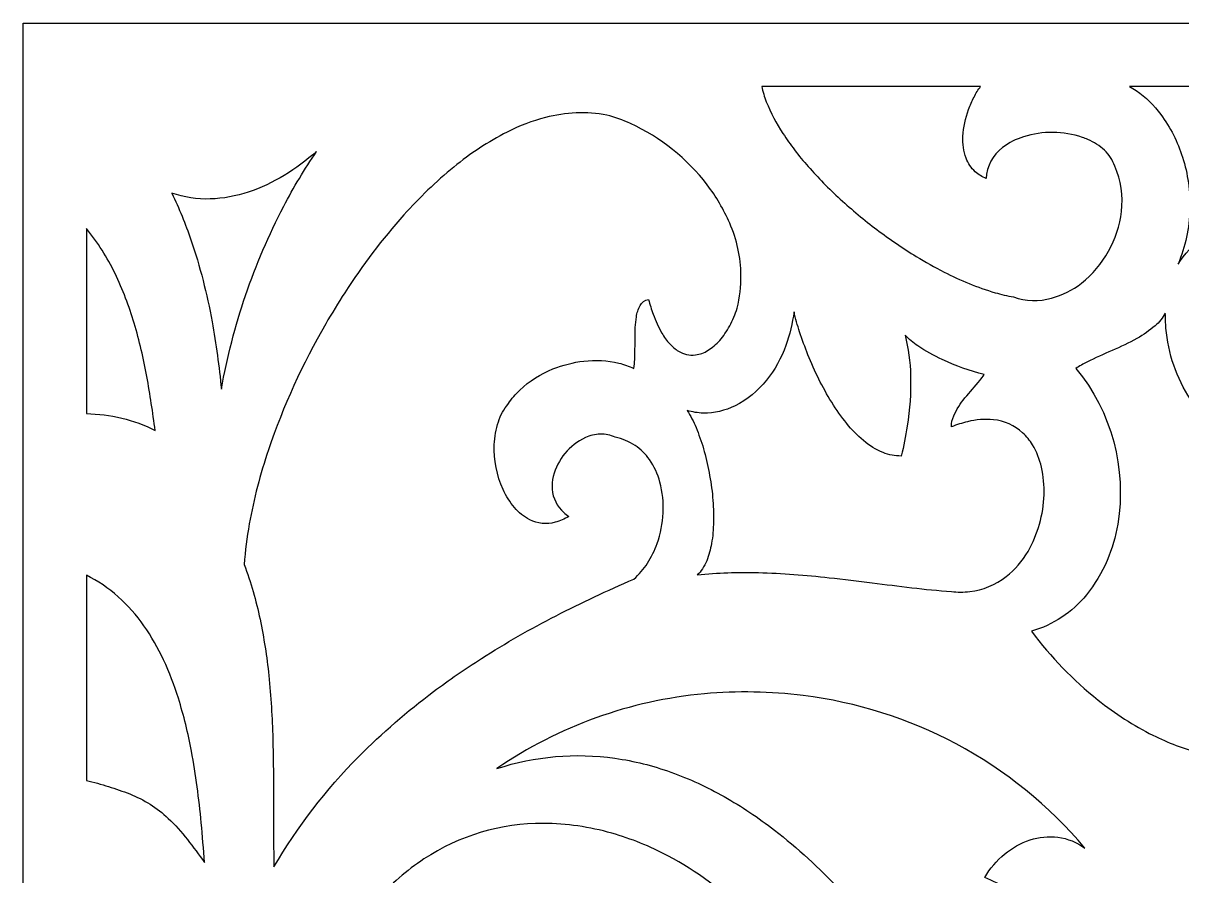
# Model space of a CAD drawing. Header units: centimetres. Extents: x 12.2 to 20.8, y -9 to 9.
# Drawn here: x 12.157 to 16.283, y 5.965 to 9.001 of the extents above; entities that cross this region are included whole.
import ezdxf

# ---------------------------------------------------------------- set-up
doc = ezdxf.new("R2010")
doc.units = ezdxf.units.CM
doc.header["$MEASUREMENT"] = 0
doc.layers.add('layer 1', color=7, linetype='Continuous')

msp = doc.modelspace()

# ---------------------------------------------------------------- linework, layer by layer
at = {"layer": 'layer 1', "color": 250, "lineweight": 30}
for points, knots in [([(20.79752, 9.00068), (20.79752, 9.00068), (12.15709, 9.00068), (12.15709, 9.00068), (12.15709, 9.00068), (12.15709, 9.00068), (12.15709, -9.00021), (12.15709, -9.00021), (12.15709, -9.00021), (12.15709, -9.00021), (20.79752, -9.00021), (20.79752, -9.00021), (20.79752, -9.00021), (20.79752, -9.00021), (20.79752, 9.00068), (20.79752, 9.00068)], [0, 0, 0, 0, 0.2, 0.2, 0.2, 0.2, 0.4, 0.4, 0.4, 0.4, 0.6, 0.6, 0.6, 0.6, 1, 1, 1, 1]), ([(15.43639, 8.11487), (15.40295, 8.13245), (15.37, 8.15095), (15.33758, 8.17034), (15.33758, 8.17034), (15.31345, 8.18477), (15.28983, 8.20002), (15.26675, 8.21607), (15.26675, 8.21607), (15.2434, 8.2323), (15.22029, 8.24887), (15.19743, 8.26577), (15.19743, 8.26577), (15.17455, 8.2827), (15.15223, 8.30036), (15.13051, 8.31875), (15.13051, 8.31875), (15.10902, 8.33695), (15.0878, 8.35546), (15.06687, 8.37429), (15.06687, 8.37429), (15.04637, 8.39273), (15.02654, 8.41187), (15.00739, 8.4317), (15.00739, 8.4317), (14.98887, 8.45087), (14.97072, 8.47039), (14.95295, 8.49026), (14.95295, 8.49026), (14.93596, 8.50925), (14.91978, 8.52894), (14.90443, 8.54927), (14.90443, 8.54927), (14.88996, 8.56844), (14.87605, 8.58804), (14.86273, 8.60802), (14.86273, 8.60802), (14.83905, 8.64352), (14.81924, 8.68142), (14.8036, 8.72112), (14.8036, 8.72112), (14.79663, 8.73881), (14.79117, 8.75706), (14.78726, 8.77567), (14.78726, 8.77567), (14.78726, 8.77567), (15.56673, 8.77567), (15.56673, 8.77567), (15.56673, 8.77567), (15.55802, 8.7636), (15.55023, 8.75088), (15.54343, 8.73764), (15.54343, 8.73764), (15.53609, 8.72335), (15.5296, 8.70864), (15.524, 8.69359), (15.524, 8.69359), (15.51254, 8.66282), (15.50571, 8.63052), (15.50374, 8.59776), (15.50374, 8.59776), (15.50216, 8.57139), (15.50598, 8.54496), (15.51498, 8.52013), (15.51498, 8.52013), (15.52168, 8.50164), (15.5329, 8.48511), (15.54761, 8.47206), (15.54761, 8.47206), (15.55916, 8.4618), (15.57232, 8.45351), (15.58656, 8.44752), (15.58656, 8.44752), (15.58877, 8.49116), (15.61017, 8.53156), (15.64501, 8.55794), (15.64501, 8.55794), (15.66756, 8.57502), (15.69289, 8.58805), (15.71989, 8.59648), (15.71989, 8.59648), (15.78823, 8.61783), (15.86153, 8.61695), (15.92934, 8.59399), (15.92934, 8.59399), (15.93588, 8.59178), (15.94232, 8.58931), (15.94867, 8.58658), (15.94867, 8.58658), (15.97043, 8.57722), (15.99042, 8.56421), (16.00778, 8.54809), (16.00778, 8.54809), (16.02441, 8.53265), (16.03705, 8.51343), (16.04463, 8.49204), (16.04463, 8.49204), (16.06667, 8.44119), (16.07483, 8.38544), (16.06832, 8.3304), (16.06832, 8.3304), (16.05641, 8.22975), (16.00509, 8.13801), (15.92559, 8.07514), (15.92559, 8.07514), (15.89424, 8.05035), (15.8582, 8.03218), (15.81964, 8.02171), (15.81964, 8.02171), (15.77486, 8.00955), (15.7275, 8.01109), (15.68361, 8.0261), (15.68361, 8.0261), (15.66162, 8.03), (15.63986, 8.03508), (15.61842, 8.04134), (15.61842, 8.04134), (15.55544, 8.05971), (15.49446, 8.08434), (15.43639, 8.11487)], [0, 0, 0, 0, 0.0322581, 0.0322581, 0.0322581, 0.0322581, 0.0645161, 0.0645161, 0.0645161, 0.0645161, 0.0967742, 0.0967742, 0.0967742, 0.0967742, 0.1290323, 0.1290323, 0.1290323, 0.1290323, 0.1612903, 0.1612903, 0.1612903, 0.1612903, 0.1935484, 0.1935484, 0.1935484, 0.1935484, 0.2258065, 0.2258065, 0.2258065, 0.2258065, 0.2580645, 0.2580645, 0.2580645, 0.2580645, 0.2903226, 0.2903226, 0.2903226, 0.2903226, 0.3225806, 0.3225806, 0.3225806, 0.3225806, 0.3548387, 0.3548387, 0.3548387, 0.3548387, 0.3870968, 0.3870968, 0.3870968, 0.3870968, 0.4193548, 0.4193548, 0.4193548, 0.4193548, 0.4516129, 0.4516129, 0.4516129, 0.4516129, 0.483871, 0.483871, 0.483871, 0.483871, 0.516129, 0.516129, 0.516129, 0.516129, 0.5483871, 0.5483871, 0.5483871, 0.5483871, 0.5806452, 0.5806452, 0.5806452, 0.5806452, 0.6129032, 0.6129032, 0.6129032, 0.6129032, 0.6451613, 0.6451613, 0.6451613, 0.6451613, 0.6774194, 0.6774194, 0.6774194, 0.6774194, 0.7096774, 0.7096774, 0.7096774, 0.7096774, 0.7419355, 0.7419355, 0.7419355, 0.7419355, 0.7741935, 0.7741935, 0.7741935, 0.7741935, 0.8064516, 0.8064516, 0.8064516, 0.8064516, 0.8387097, 0.8387097, 0.8387097, 0.8387097, 0.8709677, 0.8709677, 0.8709677, 0.8709677, 0.9032258, 0.9032258, 0.9032258, 0.9032258, 0.9354839, 0.9354839, 0.9354839, 0.9354839, 1, 1, 1, 1]), ([(16.2859, 8.52345), (16.26858, 8.57813), (16.24243, 8.62963), (16.20851, 8.67588), (16.20851, 8.67588), (16.18432, 8.70886), (16.15477, 8.73757), (16.1211, 8.76079), (16.1211, 8.76079), (16.11327, 8.76618), (16.10517, 8.77115), (16.09681, 8.77567), (16.09681, 8.77567), (16.09681, 8.77567), (16.36103, 8.77567), (16.36103, 8.77567), (16.36103, 8.77567), (16.40826, 8.72637), (16.46509, 8.68722), (16.52798, 8.66066), (16.52798, 8.66066), (16.55901, 8.64755), (16.59116, 8.63725), (16.62403, 8.62987), (16.62403, 8.62987), (16.70051, 8.61269), (16.78001, 8.61383), (16.85597, 8.6332), (16.85597, 8.6332), (16.94415, 8.65569), (17.02299, 8.70558), (17.08104, 8.77567), (17.08104, 8.77567), (17.08104, 8.77567), (17.52362, 8.77567), (17.52362, 8.77567), (17.52362, 8.77567), (17.52972, 8.73733), (17.53262, 8.69855), (17.53228, 8.65973), (17.53228, 8.65973), (17.53168, 8.58981), (17.52326, 8.5202), (17.50719, 8.45215), (17.50719, 8.45215), (17.48071, 8.34001), (17.43821, 8.23231), (17.38099, 8.13229), (17.38099, 8.13229), (17.3743, 8.11125), (17.36559, 8.09091), (17.35497, 8.07156), (17.35497, 8.07156), (17.34438, 8.05223), (17.33265, 8.03354), (17.31985, 8.01559), (17.31985, 8.01559), (17.31464, 8.0083), (17.30923, 8.00116), (17.30362, 7.99418), (17.30362, 7.99418), (17.26177, 7.94217), (17.21326, 7.89592), (17.15932, 7.8566), (17.15932, 7.8566), (17.13814, 7.84116), (17.11641, 7.82651), (17.09416, 7.81266), (17.09416, 7.81266), (17.05068, 7.78561), (17.00453, 7.76314), (16.95642, 7.74559), (16.95642, 7.74559), (16.93377, 7.73733), (16.91065, 7.7304), (16.88719, 7.72484), (16.88719, 7.72484), (16.85196, 7.7165), (16.81583, 7.7126), (16.77963, 7.71325), (16.77963, 7.71325), (16.75183, 7.71374), (16.72431, 7.71877), (16.69812, 7.72813), (16.69812, 7.72813), (16.66085, 7.74147), (16.62828, 7.76536), (16.60437, 7.79691), (16.60437, 7.79691), (16.58977, 7.81618), (16.57819, 7.83755), (16.57003, 7.86031), (16.57003, 7.86031), (16.56191, 7.88298), (16.5559, 7.90635), (16.55207, 7.93013), (16.55207, 7.93013), (16.55922, 7.95053), (16.56889, 7.96995), (16.58088, 7.98793), (16.58088, 7.98793), (16.60247, 8.02032), (16.62901, 8.0491), (16.65954, 8.07325), (16.65954, 8.07325), (16.68996, 8.0973), (16.72275, 8.1182), (16.7574, 8.13563), (16.7574, 8.13563), (16.74064, 8.16256), (16.72015, 8.18697), (16.69652, 8.20812), (16.69652, 8.20812), (16.64646, 8.25294), (16.58209, 8.27859), (16.51493, 8.28045), (16.51493, 8.28045), (16.45962, 8.28198), (16.40519, 8.26611), (16.35939, 8.23507), (16.35939, 8.23507), (16.32357, 8.21079), (16.29304, 8.17946), (16.26971, 8.14302), (16.26971, 8.14302), (16.29588, 8.20512), (16.31022, 8.27159), (16.31198, 8.33897), (16.31198, 8.33897), (16.3136, 8.40148), (16.30479, 8.46384), (16.2859, 8.52345)], [0, 0, 0, 0, 0.0294118, 0.0294118, 0.0294118, 0.0294118, 0.0588235, 0.0588235, 0.0588235, 0.0588235, 0.0882353, 0.0882353, 0.0882353, 0.0882353, 0.1176471, 0.1176471, 0.1176471, 0.1176471, 0.1470588, 0.1470588, 0.1470588, 0.1470588, 0.1764706, 0.1764706, 0.1764706, 0.1764706, 0.2058824, 0.2058824, 0.2058824, 0.2058824, 0.2352941, 0.2352941, 0.2352941, 0.2352941, 0.2647059, 0.2647059, 0.2647059, 0.2647059, 0.2941176, 0.2941176, 0.2941176, 0.2941176, 0.3235294, 0.3235294, 0.3235294, 0.3235294, 0.3529412, 0.3529412, 0.3529412, 0.3529412, 0.3823529, 0.3823529, 0.3823529, 0.3823529, 0.4117647, 0.4117647, 0.4117647, 0.4117647, 0.4411765, 0.4411765, 0.4411765, 0.4411765, 0.4705882, 0.4705882, 0.4705882, 0.4705882, 0.5, 0.5, 0.5, 0.5, 0.5294118, 0.5294118, 0.5294118, 0.5294118, 0.5588235, 0.5588235, 0.5588235, 0.5588235, 0.5882353, 0.5882353, 0.5882353, 0.5882353, 0.6176471, 0.6176471, 0.6176471, 0.6176471, 0.6470588, 0.6470588, 0.6470588, 0.6470588, 0.6764706, 0.6764706, 0.6764706, 0.6764706, 0.7058824, 0.7058824, 0.7058824, 0.7058824, 0.7352941, 0.7352941, 0.7352941, 0.7352941, 0.7647059, 0.7647059, 0.7647059, 0.7647059, 0.7941176, 0.7941176, 0.7941176, 0.7941176, 0.8235294, 0.8235294, 0.8235294, 0.8235294, 0.8529412, 0.8529412, 0.8529412, 0.8529412, 0.8823529, 0.8823529, 0.8823529, 0.8823529, 0.9117647, 0.9117647, 0.9117647, 0.9117647, 0.9411765, 0.9411765, 0.9411765, 0.9411765, 1, 1, 1, 1]), ([(14.3315, 7.0217), (14.23783, 6.98125), (14.14553, 6.93773), (14.05474, 6.89118), (14.05474, 6.89118), (13.96392, 6.84463), (13.87531, 6.79391), (13.78917, 6.73919), (13.78917, 6.73919), (13.73093, 6.70219), (13.67412, 6.66299), (13.61886, 6.62167), (13.61886, 6.62167), (13.52441, 6.55105), (13.4353, 6.4736), (13.35222, 6.38992), (13.35222, 6.38992), (13.23532, 6.27217), (13.1338, 6.14016), (13.05003, 5.99694), (13.05003, 5.99694), (13.04924, 6.04237), (13.04885, 6.08781), (13.04887, 6.13325), (13.04887, 6.13325), (13.04888, 6.17883), (13.04881, 6.22441), (13.04865, 6.26999), (13.04865, 6.26999), (13.04843, 6.33108), (13.04755, 6.39216), (13.046, 6.45323), (13.046, 6.45323), (13.0441, 6.52837), (13.03933, 6.60341), (13.03171, 6.67819), (13.03171, 6.67819), (13.02485, 6.74553), (13.01444, 6.81246), (13.00052, 6.8787), (13.00052, 6.8787), (12.98659, 6.94499), (12.9678, 7.01016), (12.94431, 7.07369), (12.94431, 7.07369), (12.94747, 7.12205), (12.95342, 7.17019), (12.96213, 7.21787), (12.96213, 7.21787), (12.97849, 7.30737), (13.00139, 7.39556), (13.03063, 7.48171), (13.03063, 7.48171), (13.08351, 7.63753), (13.15177, 7.78772), (13.23439, 7.93002), (13.23439, 7.93002), (13.25621, 7.96759), (13.27886, 8.00468), (13.30234, 8.04124), (13.30234, 8.04124), (13.36516, 8.1391), (13.43569, 8.23181), (13.51322, 8.31848), (13.51322, 8.31848), (13.5679, 8.3796), (13.62721, 8.43643), (13.6906, 8.48846), (13.6906, 8.48846), (13.74929, 8.53663), (13.81298, 8.57838), (13.88055, 8.61298), (13.88055, 8.61298), (13.92408, 8.63528), (13.96995, 8.65267), (14.01732, 8.66484), (14.01732, 8.66484), (14.05296, 8.67401), (14.08945, 8.67955), (14.12621, 8.68139), (14.12621, 8.68139), (14.16302, 8.68322), (14.19992, 8.68056), (14.23607, 8.67345), (14.23607, 8.67345), (14.26474, 8.6658), (14.29272, 8.65573), (14.31969, 8.64337), (14.31969, 8.64337), (14.42728, 8.59406), (14.52117, 8.51908), (14.59308, 8.42509), (14.59308, 8.42509), (14.62516, 8.38316), (14.65204, 8.33749), (14.67312, 8.28909), (14.67312, 8.28909), (14.69867, 8.2304), (14.71236, 8.16721), (14.71338, 8.1032), (14.71338, 8.1032), (14.71401, 8.06381), (14.70945, 8.0245), (14.69984, 7.98629), (14.69984, 7.98629), (14.69303, 7.96431), (14.68406, 7.94306), (14.67307, 7.92285), (14.67307, 7.92285), (14.66822, 7.91329), (14.66261, 7.90414), (14.65629, 7.89549), (14.65629, 7.89549), (14.65033, 7.88734), (14.64412, 7.87937), (14.63767, 7.87161), (14.63767, 7.87161), (14.63161, 7.86433), (14.62486, 7.85765), (14.61751, 7.85166), (14.61751, 7.85166), (14.61067, 7.84609), (14.60354, 7.84089), (14.59614, 7.83608), (14.59614, 7.83608), (14.58255, 7.82725), (14.5671, 7.82167), (14.551, 7.81977), (14.551, 7.81977), (14.53006, 7.8173), (14.50888, 7.82201), (14.49095, 7.8331), (14.49095, 7.8331), (14.47946, 7.84021), (14.46901, 7.84886), (14.45988, 7.85881), (14.45988, 7.85881), (14.44904, 7.87063), (14.43955, 7.88361), (14.43158, 7.89753), (14.43158, 7.89753), (14.41932, 7.91893), (14.40897, 7.94138), (14.40066, 7.96461), (14.40066, 7.96461), (14.39452, 7.98177), (14.38907, 7.99918), (14.38433, 8.01678), (14.38433, 8.01678), (14.37128, 8.01499), (14.35991, 8.00701), (14.35381, 7.99534), (14.35381, 7.99534), (14.3472, 7.98272), (14.34284, 7.96907), (14.3409, 7.95497), (14.3409, 7.95497), (14.33745, 7.9299), (14.33581, 7.90462), (14.33599, 7.87932), (14.33599, 7.87932), (14.33618, 7.85405), (14.33585, 7.82878), (14.33501, 7.80352), (14.33501, 7.80352), (14.33466, 7.79285), (14.3335, 7.78221), (14.33153, 7.77171), (14.33153, 7.77171), (14.31443, 7.77979), (14.29654, 7.78606), (14.27813, 7.79043), (14.27813, 7.79043), (14.23747, 7.80008), (14.19545, 7.80252), (14.15395, 7.79764), (14.15395, 7.79764), (14.1162, 7.7932), (14.07919, 7.78389), (14.04384, 7.76992), (14.04384, 7.76992), (13.99994, 7.75257), (13.95983, 7.72691), (13.92569, 7.69432), (13.92569, 7.69432), (13.91047, 7.67979), (13.89681, 7.66372), (13.88492, 7.64636), (13.88492, 7.64636), (13.86902, 7.62718), (13.85693, 7.60516), (13.84929, 7.58146), (13.84929, 7.58146), (13.84083, 7.55522), (13.83599, 7.52795), (13.83491, 7.5004), (13.83491, 7.5004), (13.83274, 7.44538), (13.84353, 7.39063), (13.86643, 7.34055), (13.86643, 7.34055), (13.87703, 7.31737), (13.89067, 7.29571), (13.90701, 7.27615), (13.90701, 7.27615), (13.92191, 7.25829), (13.9403, 7.24365), (13.96105, 7.23314), (13.96105, 7.23314), (13.98907, 7.21894), (14.02134, 7.21562), (14.05166, 7.22384), (14.05166, 7.22384), (14.06875, 7.22846), (14.08512, 7.23541), (14.10032, 7.24449), (14.10032, 7.24449), (14.09399, 7.24877), (14.08796, 7.25345), (14.08226, 7.25853), (14.08226, 7.25853), (14.05812, 7.28001), (14.04329, 7.31005), (14.04089, 7.34227), (14.04089, 7.34227), (14.03977, 7.35731), (14.04108, 7.37243), (14.04476, 7.38705), (14.04476, 7.38705), (14.0601, 7.448), (14.10216, 7.4988), (14.15915, 7.52529), (14.15915, 7.52529), (14.17576, 7.53301), (14.19377, 7.53729), (14.21208, 7.53786), (14.21208, 7.53786), (14.2305, 7.53844), (14.24879, 7.5346), (14.26543, 7.52667), (14.26543, 7.52667), (14.29069, 7.52168), (14.31472, 7.51173), (14.3361, 7.49739), (14.3361, 7.49739), (14.35611, 7.48378), (14.37351, 7.46668), (14.38749, 7.44693), (14.38749, 7.44693), (14.40457, 7.42281), (14.41713, 7.39577), (14.42456, 7.36716), (14.42456, 7.36716), (14.44332, 7.29492), (14.43988, 7.21867), (14.41472, 7.14841), (14.41472, 7.14841), (14.40593, 7.12389), (14.39448, 7.1004), (14.38057, 7.07838), (14.38057, 7.07838), (14.36715, 7.05713), (14.35061, 7.03802), (14.3315, 7.0217)], [0, 0, 0, 0, 0.0149254, 0.0149254, 0.0149254, 0.0149254, 0.0298507, 0.0298507, 0.0298507, 0.0298507, 0.0447761, 0.0447761, 0.0447761, 0.0447761, 0.0597015, 0.0597015, 0.0597015, 0.0597015, 0.0746269, 0.0746269, 0.0746269, 0.0746269, 0.0895522, 0.0895522, 0.0895522, 0.0895522, 0.1044776, 0.1044776, 0.1044776, 0.1044776, 0.119403, 0.119403, 0.119403, 0.119403, 0.1343284, 0.1343284, 0.1343284, 0.1343284, 0.1492537, 0.1492537, 0.1492537, 0.1492537, 0.1641791, 0.1641791, 0.1641791, 0.1641791, 0.1791045, 0.1791045, 0.1791045, 0.1791045, 0.1940299, 0.1940299, 0.1940299, 0.1940299, 0.2089552, 0.2089552, 0.2089552, 0.2089552, 0.2238806, 0.2238806, 0.2238806, 0.2238806, 0.238806, 0.238806, 0.238806, 0.238806, 0.2537313, 0.2537313, 0.2537313, 0.2537313, 0.2686567, 0.2686567, 0.2686567, 0.2686567, 0.2835821, 0.2835821, 0.2835821, 0.2835821, 0.2985075, 0.2985075, 0.2985075, 0.2985075, 0.3134328, 0.3134328, 0.3134328, 0.3134328, 0.3283582, 0.3283582, 0.3283582, 0.3283582, 0.3432836, 0.3432836, 0.3432836, 0.3432836, 0.358209, 0.358209, 0.358209, 0.358209, 0.3731343, 0.3731343, 0.3731343, 0.3731343, 0.3880597, 0.3880597, 0.3880597, 0.3880597, 0.4029851, 0.4029851, 0.4029851, 0.4029851, 0.4179104, 0.4179104, 0.4179104, 0.4179104, 0.4328358, 0.4328358, 0.4328358, 0.4328358, 0.4477612, 0.4477612, 0.4477612, 0.4477612, 0.4626866, 0.4626866, 0.4626866, 0.4626866, 0.4776119, 0.4776119, 0.4776119, 0.4776119, 0.4925373, 0.4925373, 0.4925373, 0.4925373, 0.5074627, 0.5074627, 0.5074627, 0.5074627, 0.5223881, 0.5223881, 0.5223881, 0.5223881, 0.5373134, 0.5373134, 0.5373134, 0.5373134, 0.5522388, 0.5522388, 0.5522388, 0.5522388, 0.5671642, 0.5671642, 0.5671642, 0.5671642, 0.5820896, 0.5820896, 0.5820896, 0.5820896, 0.5970149, 0.5970149, 0.5970149, 0.5970149, 0.6119403, 0.6119403, 0.6119403, 0.6119403, 0.6268657, 0.6268657, 0.6268657, 0.6268657, 0.641791, 0.641791, 0.641791, 0.641791, 0.6567164, 0.6567164, 0.6567164, 0.6567164, 0.6716418, 0.6716418, 0.6716418, 0.6716418, 0.6865672, 0.6865672, 0.6865672, 0.6865672, 0.7014925, 0.7014925, 0.7014925, 0.7014925, 0.7164179, 0.7164179, 0.7164179, 0.7164179, 0.7313433, 0.7313433, 0.7313433, 0.7313433, 0.7462687, 0.7462687, 0.7462687, 0.7462687, 0.761194, 0.761194, 0.761194, 0.761194, 0.7761194, 0.7761194, 0.7761194, 0.7761194, 0.7910448, 0.7910448, 0.7910448, 0.7910448, 0.8059701, 0.8059701, 0.8059701, 0.8059701, 0.8208955, 0.8208955, 0.8208955, 0.8208955, 0.8358209, 0.8358209, 0.8358209, 0.8358209, 0.8507463, 0.8507463, 0.8507463, 0.8507463, 0.8656716, 0.8656716, 0.8656716, 0.8656716, 0.880597, 0.880597, 0.880597, 0.880597, 0.8955224, 0.8955224, 0.8955224, 0.8955224, 0.9104478, 0.9104478, 0.9104478, 0.9104478, 0.9253731, 0.9253731, 0.9253731, 0.9253731, 0.9402985, 0.9402985, 0.9402985, 0.9402985, 0.9552239, 0.9552239, 0.9552239, 0.9552239, 0.9701493, 0.9701493, 0.9701493, 0.9701493, 1, 1, 1, 1]), ([(13.08499, 8.34877), (12.97829, 8.14419), (12.9034, 7.92461), (12.86285, 7.69747), (12.86285, 7.69747), (12.85499, 7.77807), (12.84393, 7.85831), (12.8297, 7.93803), (12.8297, 7.93803), (12.81205, 8.03696), (12.78684, 8.13437), (12.75429, 8.22944), (12.75429, 8.22944), (12.73492, 8.28603), (12.71235, 8.34148), (12.6867, 8.39552), (12.6867, 8.39552), (12.73056, 8.38049), (12.77677, 8.37351), (12.82312, 8.37494), (12.82312, 8.37494), (12.86934, 8.37635), (12.91508, 8.38455), (12.95892, 8.39928), (12.95892, 8.39928), (13.0037, 8.41432), (13.04664, 8.43434), (13.08694, 8.45897), (13.08694, 8.45897), (13.12771, 8.48389), (13.1662, 8.51235), (13.20196, 8.54404), (13.20196, 8.54404), (13.15916, 8.4813), (13.12011, 8.41611), (13.08499, 8.34877)], [0, 0, 0, 0, 0.1, 0.1, 0.1, 0.1, 0.2, 0.2, 0.2, 0.2, 0.3, 0.3, 0.3, 0.3, 0.4, 0.4, 0.4, 0.4, 0.5, 0.5, 0.5, 0.5, 0.6, 0.6, 0.6, 0.6, 0.7, 0.7, 0.7, 0.7, 0.8, 0.8, 0.8, 0.8, 1, 1, 1, 1]), ([(12.62702, 7.5508), (12.58923, 7.57012), (12.54927, 7.58488), (12.50799, 7.59476), (12.50799, 7.59476), (12.46673, 7.60464), (12.42453, 7.60998), (12.38211, 7.61069), (12.38211, 7.61069), (12.38211, 7.61069), (12.38211, 8.2694), (12.38211, 8.2694), (12.38211, 8.2694), (12.42258, 8.22051), (12.45688, 8.1668), (12.48421, 8.10951), (12.48421, 8.10951), (12.51147, 8.05235), (12.53426, 7.99315), (12.55236, 7.93246), (12.55236, 7.93246), (12.57097, 7.87007), (12.58605, 7.80667), (12.59753, 7.74258), (12.59753, 7.74258), (12.60894, 7.67891), (12.61877, 7.61496), (12.62702, 7.5508)], [0, 0, 0, 0, 0.125, 0.125, 0.125, 0.125, 0.25, 0.25, 0.25, 0.25, 0.375, 0.375, 0.375, 0.375, 0.5, 0.5, 0.5, 0.5, 0.625, 0.625, 0.625, 0.625, 0.75, 0.75, 0.75, 0.75, 1, 1, 1, 1]), ([(15.18101, 7.0083), (15.12987, 7.01474), (15.07869, 7.02087), (15.02747, 7.02669), (15.02747, 7.02669), (14.94376, 7.03621), (14.85969, 7.0423), (14.77549, 7.04497), (14.77549, 7.04497), (14.7028, 7.04727), (14.63002, 7.04445), (14.55772, 7.03655), (14.55772, 7.03655), (14.56474, 7.04287), (14.57089, 7.0501), (14.57599, 7.05805), (14.57599, 7.05805), (14.58769, 7.07628), (14.59634, 7.0963), (14.60159, 7.11731), (14.60159, 7.11731), (14.60413, 7.12748), (14.6064, 7.13771), (14.6084, 7.148), (14.6084, 7.148), (14.61083, 7.16054), (14.61248, 7.17322), (14.61336, 7.18597), (14.61336, 7.18597), (14.61428, 7.19949), (14.61501, 7.21302), (14.61555, 7.22657), (14.61555, 7.22657), (14.61612, 7.24074), (14.61599, 7.25493), (14.61515, 7.26909), (14.61515, 7.26909), (14.6143, 7.28367), (14.61335, 7.29826), (14.61232, 7.31283), (14.61232, 7.31283), (14.61127, 7.32765), (14.60956, 7.34242), (14.60721, 7.35709), (14.60721, 7.35709), (14.60485, 7.37178), (14.60244, 7.38647), (14.59998, 7.40115), (14.59998, 7.40115), (14.59755, 7.41567), (14.59449, 7.43007), (14.59081, 7.44432), (14.59081, 7.44432), (14.58722, 7.45819), (14.58357, 7.47205), (14.57984, 7.48589), (14.57984, 7.48589), (14.57627, 7.49917), (14.57207, 7.51227), (14.56725, 7.52515), (14.56725, 7.52515), (14.56271, 7.53729), (14.55803, 7.54937), (14.5532, 7.5614), (14.5532, 7.5614), (14.54467, 7.58264), (14.53399, 7.60296), (14.52134, 7.62203), (14.52134, 7.62203), (14.54, 7.61617), (14.55942, 7.61304), (14.57897, 7.61274), (14.57897, 7.61274), (14.61823, 7.61214), (14.65707, 7.62106), (14.69214, 7.63872), (14.69214, 7.63872), (14.73553, 7.66058), (14.77373, 7.69153), (14.8041, 7.72946), (14.8041, 7.72946), (14.83383, 7.76658), (14.85718, 7.80841), (14.87319, 7.8532), (14.87319, 7.8532), (14.88711, 7.89215), (14.89686, 7.93248), (14.90227, 7.9735), (14.90227, 7.9735), (14.90784, 7.94933), (14.91451, 7.92544), (14.92225, 7.90188), (14.92225, 7.90188), (14.93128, 7.87437), (14.94115, 7.84714), (14.95183, 7.82022), (14.95183, 7.82022), (14.97513, 7.76153), (15.00346, 7.70495), (15.03649, 7.65112), (15.03649, 7.65112), (15.0526, 7.62487), (15.07044, 7.59971), (15.08989, 7.57583), (15.08989, 7.57583), (15.10789, 7.55372), (15.12786, 7.53329), (15.14955, 7.5148), (15.14955, 7.5148), (15.1704, 7.49703), (15.19393, 7.48267), (15.21927, 7.47225), (15.21927, 7.47225), (15.23989, 7.46377), (15.26203, 7.45955), (15.28434, 7.45985), (15.28434, 7.45985), (15.29275, 7.49499), (15.29979, 7.53044), (15.30545, 7.56612), (15.30545, 7.56612), (15.31485, 7.62549), (15.31881, 7.68559), (15.31727, 7.74568), (15.31727, 7.74568), (15.31601, 7.79454), (15.3094, 7.84313), (15.29755, 7.89056), (15.29755, 7.89056), (15.31129, 7.8759), (15.32669, 7.86289), (15.34343, 7.85179), (15.34343, 7.85179), (15.37111, 7.83344), (15.40013, 7.81719), (15.43023, 7.80317), (15.43023, 7.80317), (15.47825, 7.78082), (15.5282, 7.76284), (15.57944, 7.74947), (15.57944, 7.74947), (15.57461, 7.74243), (15.56945, 7.73562), (15.56399, 7.72905), (15.56399, 7.72905), (15.54652, 7.70806), (15.52886, 7.68722), (15.51104, 7.66653), (15.51104, 7.66653), (15.49457, 7.64742), (15.48103, 7.62596), (15.4709, 7.60286), (15.4709, 7.60286), (15.4655, 7.59055), (15.4627, 7.57725), (15.4627, 7.56381), (15.4627, 7.56381), (15.48147, 7.57119), (15.50071, 7.57731), (15.5203, 7.58212), (15.5203, 7.58212), (15.55044, 7.58952), (15.58161, 7.59183), (15.61252, 7.58893), (15.61252, 7.58893), (15.65132, 7.5853), (15.68782, 7.56899), (15.71642, 7.54253), (15.71642, 7.54253), (15.73014, 7.52984), (15.742, 7.51528), (15.75165, 7.49928), (15.75165, 7.49928), (15.76643, 7.47478), (15.77715, 7.44806), (15.78341, 7.42013), (15.78341, 7.42013), (15.79063, 7.38792), (15.79376, 7.35493), (15.79272, 7.32194), (15.79272, 7.32194), (15.79048, 7.25106), (15.77083, 7.18187), (15.73551, 7.12038), (15.73551, 7.12038), (15.71554, 7.08563), (15.68905, 7.05507), (15.65749, 7.03037), (15.65749, 7.03037), (15.62007, 7.00107), (15.57528, 6.98274), (15.52805, 6.97739), (15.52805, 6.97739), (15.50634, 6.97494), (15.48443, 6.97486), (15.4627, 6.97717), (15.4627, 6.97717), (15.41561, 6.98093), (15.36859, 6.98559), (15.32168, 6.99113), (15.32168, 6.99113), (15.27477, 6.99668), (15.22788, 7.0024), (15.18101, 7.0083)], [0, 0, 0, 0, 0.0192308, 0.0192308, 0.0192308, 0.0192308, 0.0384615, 0.0384615, 0.0384615, 0.0384615, 0.0576923, 0.0576923, 0.0576923, 0.0576923, 0.0769231, 0.0769231, 0.0769231, 0.0769231, 0.0961538, 0.0961538, 0.0961538, 0.0961538, 0.1153846, 0.1153846, 0.1153846, 0.1153846, 0.1346154, 0.1346154, 0.1346154, 0.1346154, 0.1538462, 0.1538462, 0.1538462, 0.1538462, 0.1730769, 0.1730769, 0.1730769, 0.1730769, 0.1923077, 0.1923077, 0.1923077, 0.1923077, 0.2115385, 0.2115385, 0.2115385, 0.2115385, 0.2307692, 0.2307692, 0.2307692, 0.2307692, 0.25, 0.25, 0.25, 0.25, 0.2692308, 0.2692308, 0.2692308, 0.2692308, 0.2884615, 0.2884615, 0.2884615, 0.2884615, 0.3076923, 0.3076923, 0.3076923, 0.3076923, 0.3269231, 0.3269231, 0.3269231, 0.3269231, 0.3461538, 0.3461538, 0.3461538, 0.3461538, 0.3653846, 0.3653846, 0.3653846, 0.3653846, 0.3846154, 0.3846154, 0.3846154, 0.3846154, 0.4038462, 0.4038462, 0.4038462, 0.4038462, 0.4230769, 0.4230769, 0.4230769, 0.4230769, 0.4423077, 0.4423077, 0.4423077, 0.4423077, 0.4615385, 0.4615385, 0.4615385, 0.4615385, 0.4807692, 0.4807692, 0.4807692, 0.4807692, 0.5, 0.5, 0.5, 0.5, 0.5192308, 0.5192308, 0.5192308, 0.5192308, 0.5384615, 0.5384615, 0.5384615, 0.5384615, 0.5576923, 0.5576923, 0.5576923, 0.5576923, 0.5769231, 0.5769231, 0.5769231, 0.5769231, 0.5961538, 0.5961538, 0.5961538, 0.5961538, 0.6153846, 0.6153846, 0.6153846, 0.6153846, 0.6346154, 0.6346154, 0.6346154, 0.6346154, 0.6538462, 0.6538462, 0.6538462, 0.6538462, 0.6730769, 0.6730769, 0.6730769, 0.6730769, 0.6923077, 0.6923077, 0.6923077, 0.6923077, 0.7115385, 0.7115385, 0.7115385, 0.7115385, 0.7307692, 0.7307692, 0.7307692, 0.7307692, 0.75, 0.75, 0.75, 0.75, 0.7692308, 0.7692308, 0.7692308, 0.7692308, 0.7884615, 0.7884615, 0.7884615, 0.7884615, 0.8076923, 0.8076923, 0.8076923, 0.8076923, 0.8269231, 0.8269231, 0.8269231, 0.8269231, 0.8461538, 0.8461538, 0.8461538, 0.8461538, 0.8653846, 0.8653846, 0.8653846, 0.8653846, 0.8846154, 0.8846154, 0.8846154, 0.8846154, 0.9038462, 0.9038462, 0.9038462, 0.9038462, 0.9230769, 0.9230769, 0.9230769, 0.9230769, 0.9423077, 0.9423077, 0.9423077, 0.9423077, 0.9615385, 0.9615385, 0.9615385, 0.9615385, 1, 1, 1, 1]), ([(16.05488, 7.21709), (16.08772, 7.4147), (16.03357, 7.61704), (15.90631, 7.77175), (15.90631, 7.77175), (15.91888, 7.78003), (15.93194, 7.78754), (15.94544, 7.79422), (15.94544, 7.79422), (15.97487, 7.80879), (16.00473, 7.82247), (16.03499, 7.83526), (16.03499, 7.83526), (16.06526, 7.84805), (16.09483, 7.86243), (16.12357, 7.87835), (16.12357, 7.87835), (16.14655, 7.89108), (16.16814, 7.90615), (16.18801, 7.92333), (16.18801, 7.92333), (16.20277, 7.9361), (16.21515, 7.9514), (16.22456, 7.9685), (16.22456, 7.9685), (16.22466, 7.95065), (16.22545, 7.93281), (16.22693, 7.91503), (16.22693, 7.91503), (16.23443, 7.82466), (16.26434, 7.73755), (16.31395, 7.66165), (16.31395, 7.66165), (16.32775, 7.64055), (16.34286, 7.62032), (16.35918, 7.6011), (16.35918, 7.6011), (16.38445, 7.57134), (16.41191, 7.54351), (16.44132, 7.51785), (16.44132, 7.51785), (16.47071, 7.4922), (16.50124, 7.4679), (16.53282, 7.445), (16.53282, 7.445), (16.5177, 7.40064), (16.50715, 7.35484), (16.50132, 7.30833), (16.50132, 7.30833), (16.49822, 7.28356), (16.49637, 7.25864), (16.49577, 7.23368), (16.49577, 7.23368), (16.49475, 7.19064), (16.49979, 7.14766), (16.51074, 7.10602), (16.51074, 7.10602), (16.5177, 7.07955), (16.52909, 7.05444), (16.54442, 7.03176), (16.54442, 7.03176), (16.56991, 6.99423), (16.60794, 6.96696), (16.65168, 6.95489), (16.65168, 6.95489), (16.6481, 6.99728), (16.6553, 7.03986), (16.67261, 7.07872), (16.67261, 7.07872), (16.69544, 7.12995), (16.73608, 7.17112), (16.78701, 7.19462), (16.78701, 7.19462), (16.84129, 7.21968), (16.90442, 7.21608), (16.95554, 7.18507), (16.95554, 7.18507), (16.97858, 7.17196), (16.99951, 7.15543), (17.01762, 7.13606), (17.01762, 7.13606), (17.04709, 7.10453), (17.06961, 7.06717), (17.08375, 7.02639), (17.08375, 7.02639), (17.09617, 6.99054), (17.10389, 6.95323), (17.1067, 6.91539), (17.1067, 6.91539), (17.11276, 6.83409), (17.09739, 6.75267), (17.06215, 6.67916), (17.06215, 6.67916), (17.04954, 6.65286), (17.0337, 6.62824), (17.015, 6.60586), (17.015, 6.60586), (16.97642, 6.56374), (16.93353, 6.52578), (16.88704, 6.49259), (16.88704, 6.49259), (16.77686, 6.4139), (16.64389, 6.37378), (16.50857, 6.37834), (16.50857, 6.37834), (16.45452, 6.38017), (16.40086, 6.38815), (16.34862, 6.40214), (16.34862, 6.40214), (16.29052, 6.41771), (16.23415, 6.43911), (16.18036, 6.46604), (16.18036, 6.46604), (16.11108, 6.50071), (16.04567, 6.54259), (15.98517, 6.59098), (15.98517, 6.59098), (15.896, 6.6623), (15.81628, 6.74465), (15.74788, 6.83608), (15.74788, 6.83608), (15.82473, 6.85837), (15.893, 6.90358), (15.94348, 6.96565), (15.94348, 6.96565), (15.97373, 7.00285), (15.99861, 7.04412), (16.01736, 7.08825), (16.01736, 7.08825), (16.03492, 7.12956), (16.04751, 7.17281), (16.05488, 7.21709)], [0, 0, 0, 0, 0.0294118, 0.0294118, 0.0294118, 0.0294118, 0.0588235, 0.0588235, 0.0588235, 0.0588235, 0.0882353, 0.0882353, 0.0882353, 0.0882353, 0.1176471, 0.1176471, 0.1176471, 0.1176471, 0.1470588, 0.1470588, 0.1470588, 0.1470588, 0.1764706, 0.1764706, 0.1764706, 0.1764706, 0.2058824, 0.2058824, 0.2058824, 0.2058824, 0.2352941, 0.2352941, 0.2352941, 0.2352941, 0.2647059, 0.2647059, 0.2647059, 0.2647059, 0.2941176, 0.2941176, 0.2941176, 0.2941176, 0.3235294, 0.3235294, 0.3235294, 0.3235294, 0.3529412, 0.3529412, 0.3529412, 0.3529412, 0.3823529, 0.3823529, 0.3823529, 0.3823529, 0.4117647, 0.4117647, 0.4117647, 0.4117647, 0.4411765, 0.4411765, 0.4411765, 0.4411765, 0.4705882, 0.4705882, 0.4705882, 0.4705882, 0.5, 0.5, 0.5, 0.5, 0.5294118, 0.5294118, 0.5294118, 0.5294118, 0.5588235, 0.5588235, 0.5588235, 0.5588235, 0.5882353, 0.5882353, 0.5882353, 0.5882353, 0.6176471, 0.6176471, 0.6176471, 0.6176471, 0.6470588, 0.6470588, 0.6470588, 0.6470588, 0.6764706, 0.6764706, 0.6764706, 0.6764706, 0.7058824, 0.7058824, 0.7058824, 0.7058824, 0.7352941, 0.7352941, 0.7352941, 0.7352941, 0.7647059, 0.7647059, 0.7647059, 0.7647059, 0.7941176, 0.7941176, 0.7941176, 0.7941176, 0.8235294, 0.8235294, 0.8235294, 0.8235294, 0.8529412, 0.8529412, 0.8529412, 0.8529412, 0.8823529, 0.8823529, 0.8823529, 0.8823529, 0.9117647, 0.9117647, 0.9117647, 0.9117647, 0.9411765, 0.9411765, 0.9411765, 0.9411765, 1, 1, 1, 1]), ([(12.8028, 6.01294), (12.78316, 6.04062), (12.76296, 6.06788), (12.74219, 6.09472), (12.74219, 6.09472), (12.72139, 6.1216), (12.69851, 6.14679), (12.67375, 6.17007), (12.67375, 6.17007), (12.63394, 6.2075), (12.58733, 6.23692), (12.53641, 6.25673), (12.53641, 6.25673), (12.51161, 6.26638), (12.48652, 6.27525), (12.46116, 6.28333), (12.46116, 6.28333), (12.43502, 6.29135), (12.40866, 6.29865), (12.38211, 6.30521), (12.38211, 6.30521), (12.38211, 6.30521), (12.38211, 7.03585), (12.38211, 7.03585), (12.38211, 7.03585), (12.42325, 7.01527), (12.46147, 6.98928), (12.49573, 6.95857), (12.49573, 6.95857), (12.52994, 6.9279), (12.56056, 6.89343), (12.58696, 6.85582), (12.58696, 6.85582), (12.61398, 6.81734), (12.63748, 6.7765), (12.65718, 6.7338), (12.65718, 6.7338), (12.67761, 6.68951), (12.69519, 6.64395), (12.70981, 6.59742), (12.70981, 6.59742), (12.72918, 6.53575), (12.74472, 6.47292), (12.75634, 6.40933), (12.75634, 6.40933), (12.77176, 6.32493), (12.78344, 6.23987), (12.79135, 6.15444), (12.79135, 6.15444), (12.79571, 6.10732), (12.79953, 6.06015), (12.8028, 6.01294)], [0, 0, 0, 0, 0.0714286, 0.0714286, 0.0714286, 0.0714286, 0.1428571, 0.1428571, 0.1428571, 0.1428571, 0.2142857, 0.2142857, 0.2142857, 0.2142857, 0.2857143, 0.2857143, 0.2857143, 0.2857143, 0.3571429, 0.3571429, 0.3571429, 0.3571429, 0.4285714, 0.4285714, 0.4285714, 0.4285714, 0.5, 0.5, 0.5, 0.5, 0.5714286, 0.5714286, 0.5714286, 0.5714286, 0.6428571, 0.6428571, 0.6428571, 0.6428571, 0.7142857, 0.7142857, 0.7142857, 0.7142857, 0.7857143, 0.7857143, 0.7857143, 0.7857143, 0.8571429, 0.8571429, 0.8571429, 0.8571429, 1, 1, 1, 1]), ([(15.06396, 5.91615), (14.99271, 5.99323), (14.91519, 6.06425), (14.83217, 6.12849), (14.83217, 6.12849), (14.77555, 6.1723), (14.71588, 6.21201), (14.65359, 6.24732), (14.65359, 6.24732), (14.59293, 6.28171), (14.52947, 6.31086), (14.46386, 6.33447), (14.46386, 6.33447), (14.39929, 6.3577), (14.33255, 6.37432), (14.26463, 6.38407), (14.26463, 6.38407), (14.12354, 6.40409), (13.9798, 6.3915), (13.84436, 6.3472), (13.84436, 6.3472), (14.06372, 6.49772), (14.31823, 6.58934), (14.58319, 6.61323), (14.58319, 6.61323), (14.70035, 6.6238), (14.81833, 6.62176), (14.93505, 6.60716), (14.93505, 6.60716), (15.12539, 6.58335), (15.30985, 6.52498), (15.47924, 6.43496), (15.47924, 6.43496), (15.6546, 6.34177), (15.81048, 6.21572), (15.93831, 6.06375), (15.93831, 6.06375), (15.90998, 6.08476), (15.8768, 6.09822), (15.84184, 6.10288), (15.84184, 6.10288), (15.80847, 6.10715), (15.77458, 6.1038), (15.7427, 6.09309), (15.7427, 6.09309), (15.70967, 6.08199), (15.67899, 6.06489), (15.65218, 6.04264), (15.65218, 6.04264), (15.62406, 6.01929), (15.60018, 5.99128), (15.58159, 5.95981), (15.58159, 5.95981), (15.60979, 5.94788), (15.63711, 5.93395), (15.66334, 5.91814), (15.66334, 5.91814), (15.68493, 5.90512), (15.70514, 5.88993), (15.72364, 5.8728), (15.72364, 5.8728), (15.739, 5.85859), (15.75263, 5.84261), (15.76423, 5.8252), (15.76423, 5.8252), (15.77418, 5.81029), (15.7818, 5.79395), (15.78683, 5.77674), (15.78683, 5.77674), (15.79935, 5.73402), (15.79322, 5.68797), (15.77, 5.64999), (15.77, 5.64999), (15.75117, 5.61922), (15.72556, 5.59314), (15.69514, 5.57377), (15.69514, 5.57377), (15.64198, 5.53991), (15.57943, 5.52374), (15.51652, 5.52755), (15.51652, 5.52755), (15.45391, 5.53134), (15.39364, 5.55283), (15.34274, 5.58948), (15.34274, 5.58948), (15.32172, 5.60462), (15.30217, 5.6217), (15.28434, 5.64049), (15.28434, 5.64049), (15.21756, 5.73753), (15.14392, 5.82965), (15.06396, 5.91615)], [0, 0, 0, 0, 0.0416667, 0.0416667, 0.0416667, 0.0416667, 0.0833333, 0.0833333, 0.0833333, 0.0833333, 0.125, 0.125, 0.125, 0.125, 0.1666667, 0.1666667, 0.1666667, 0.1666667, 0.2083333, 0.2083333, 0.2083333, 0.2083333, 0.25, 0.25, 0.25, 0.25, 0.2916667, 0.2916667, 0.2916667, 0.2916667, 0.3333333, 0.3333333, 0.3333333, 0.3333333, 0.375, 0.375, 0.375, 0.375, 0.4166667, 0.4166667, 0.4166667, 0.4166667, 0.4583333, 0.4583333, 0.4583333, 0.4583333, 0.5, 0.5, 0.5, 0.5, 0.5416667, 0.5416667, 0.5416667, 0.5416667, 0.5833333, 0.5833333, 0.5833333, 0.5833333, 0.625, 0.625, 0.625, 0.625, 0.6666667, 0.6666667, 0.6666667, 0.6666667, 0.7083333, 0.7083333, 0.7083333, 0.7083333, 0.75, 0.75, 0.75, 0.75, 0.7916667, 0.7916667, 0.7916667, 0.7916667, 0.8333333, 0.8333333, 0.8333333, 0.8333333, 0.875, 0.875, 0.875, 0.875, 0.9166667, 0.9166667, 0.9166667, 0.9166667, 1, 1, 1, 1]), ([(14.54243, 4.76712), (14.57347, 4.89806), (14.5721, 5.03454), (14.5384, 5.16482), (14.5384, 5.16482), (14.52734, 5.20757), (14.5128, 5.24933), (14.49492, 5.2897), (14.49492, 5.2897), (14.4418, 5.40959), (14.36318, 5.5164), (14.26447, 5.60272), (14.26447, 5.60272), (14.23191, 5.63119), (14.19759, 5.65756), (14.16169, 5.68168), (14.16169, 5.68168), (14.12595, 5.70569), (14.08849, 5.72703), (14.04962, 5.74553), (14.04962, 5.74553), (14.02859, 5.75554), (14.00722, 5.76482), (13.98555, 5.77336), (13.98555, 5.77336), (13.89745, 5.80809), (13.80417, 5.82776), (13.70954, 5.83154), (13.70954, 5.83154), (13.56802, 5.83719), (13.4279, 5.80224), (13.30563, 5.73074), (13.30563, 5.73074), (13.33864, 5.78375), (13.37607, 5.83388), (13.41752, 5.88058), (13.41752, 5.88058), (13.46661, 5.9359), (13.52272, 5.98459), (13.5844, 6.02541), (13.5844, 6.02541), (13.71048, 6.10885), (13.85862, 6.1529), (14.00981, 6.15196), (14.00981, 6.15196), (14.09215, 6.15144), (14.17405, 6.13972), (14.25322, 6.11714), (14.25322, 6.11714), (14.32255, 6.09736), (14.38961, 6.07031), (14.45325, 6.03645), (14.45325, 6.03645), (14.65968, 5.92664), (14.8284, 5.75721), (14.93742, 5.55037), (14.93742, 5.55037), (14.98913, 5.45226), (15.02522, 5.34665), (15.04439, 5.23742), (15.04439, 5.23742), (15.07099, 5.08582), (15.06281, 4.93009), (15.02049, 4.7821), (15.02049, 4.7821), (15.0008, 4.71327), (14.97492, 4.64636), (14.94318, 4.58221), (14.94318, 4.58221), (14.93479, 4.57015), (14.92553, 4.55872), (14.91549, 4.548), (14.91549, 4.548), (14.86352, 4.49252), (14.78905, 4.4637), (14.71327, 4.46968), (14.71327, 4.46968), (14.66954, 4.47313), (14.62713, 4.48634), (14.58918, 4.50831), (14.58918, 4.50831), (14.5489, 4.53163), (14.514, 4.56321), (14.48679, 4.60096), (14.48679, 4.60096), (14.51031, 4.65456), (14.52893, 4.71017), (14.54243, 4.76712)], [0, 0, 0, 0, 0.0434783, 0.0434783, 0.0434783, 0.0434783, 0.0869565, 0.0869565, 0.0869565, 0.0869565, 0.1304348, 0.1304348, 0.1304348, 0.1304348, 0.173913, 0.173913, 0.173913, 0.173913, 0.2173913, 0.2173913, 0.2173913, 0.2173913, 0.2608696, 0.2608696, 0.2608696, 0.2608696, 0.3043478, 0.3043478, 0.3043478, 0.3043478, 0.3478261, 0.3478261, 0.3478261, 0.3478261, 0.3913043, 0.3913043, 0.3913043, 0.3913043, 0.4347826, 0.4347826, 0.4347826, 0.4347826, 0.4782609, 0.4782609, 0.4782609, 0.4782609, 0.5217391, 0.5217391, 0.5217391, 0.5217391, 0.5652174, 0.5652174, 0.5652174, 0.5652174, 0.6086957, 0.6086957, 0.6086957, 0.6086957, 0.6521739, 0.6521739, 0.6521739, 0.6521739, 0.6956522, 0.6956522, 0.6956522, 0.6956522, 0.7391304, 0.7391304, 0.7391304, 0.7391304, 0.7826087, 0.7826087, 0.7826087, 0.7826087, 0.826087, 0.826087, 0.826087, 0.826087, 0.8695652, 0.8695652, 0.8695652, 0.8695652, 0.9130435, 0.9130435, 0.9130435, 0.9130435, 1, 1, 1, 1])]:
    msp.add_open_spline(points, degree=3, knots=knots, dxfattribs=at)

doc.saveas('drawing.dxf')
